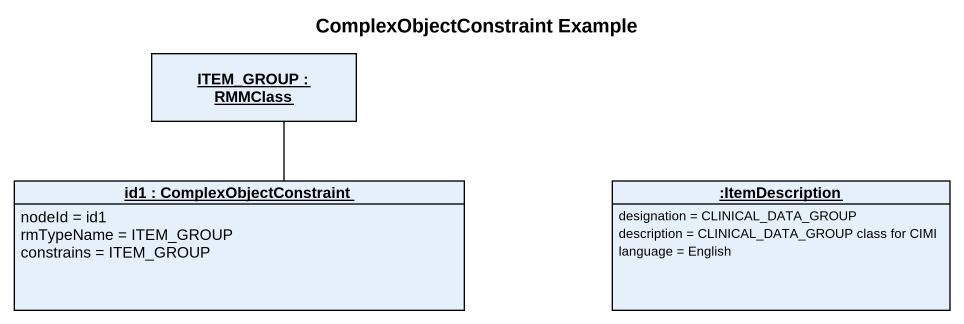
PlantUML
@startuml
title ComplexObjectConstraint Example
hide circle
hide empty members
object "ITEM_GROUP : RMMClass" as ITEM_GROUP
object "id1 : ComplexObjectConstraint" as id1 {
  nodeId = id1
  rmTypeName = ITEM_GROUP
  constrains = ITEM_GROUP
}
object ":ItemDescription" as ItemDescription {
  designation = CLINICAL_DATA_GROUP
  description = CLINICAL_DATA_GROUP class for CIMI
  language = English
}
id1 -up- ITEM_GROUP
@enduml
